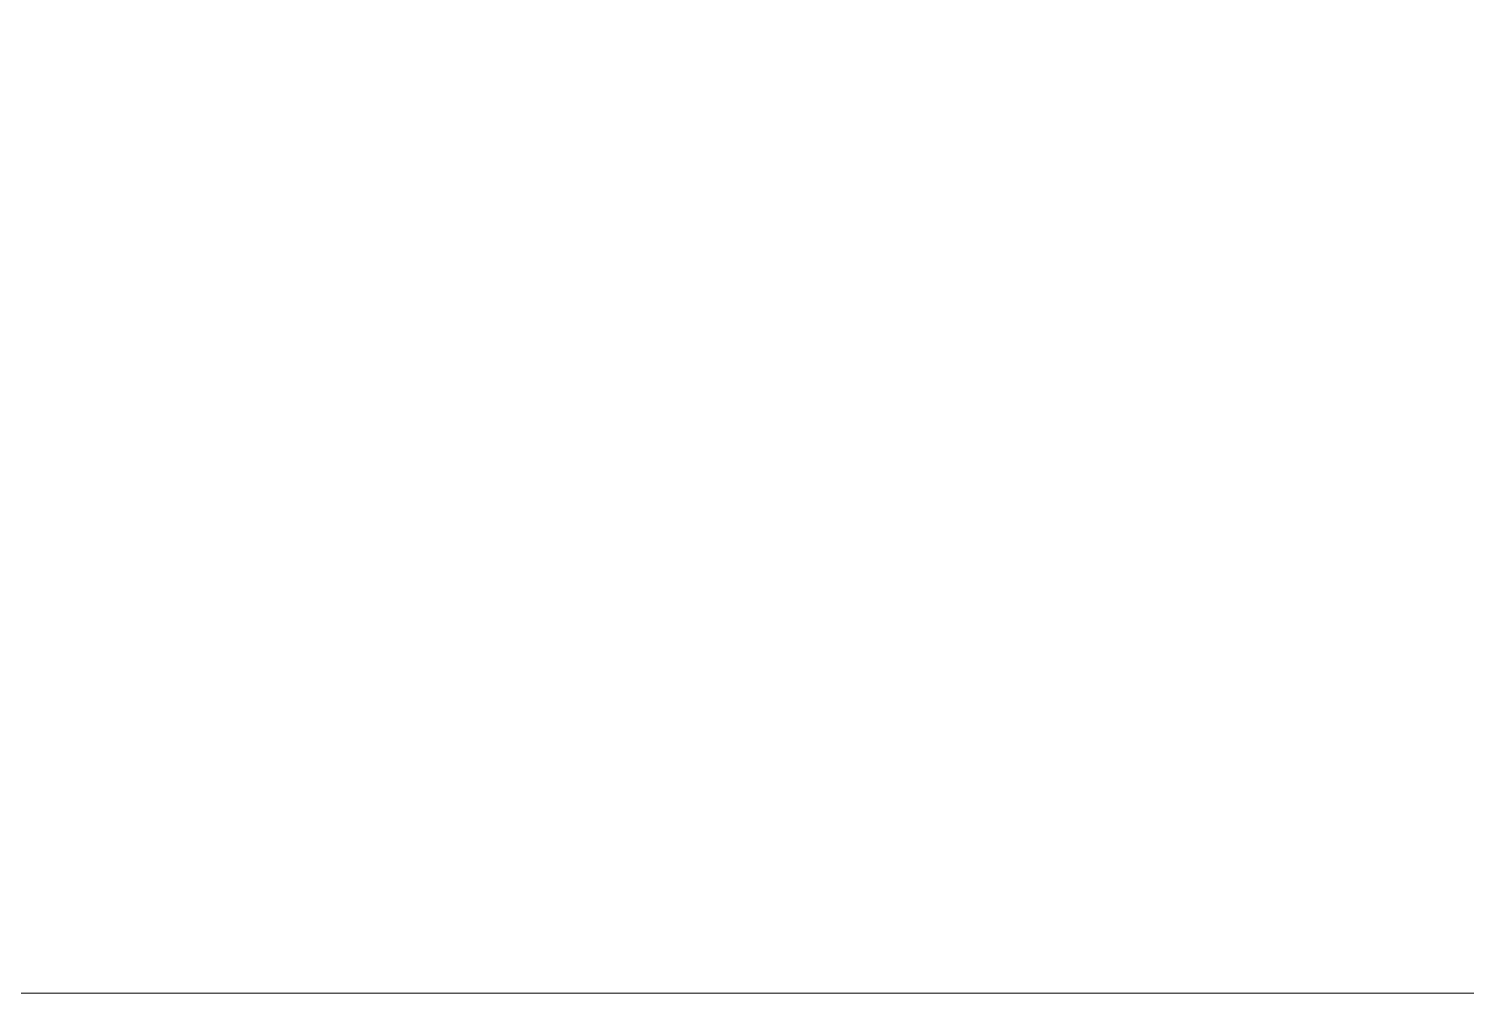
# Model space of a CAD drawing. Header units: millimetres. Extents: x 0 to 145404, y 0 to 194550.
# Drawn here: x 129028 to 129112.5, y 60616.1 to 60672.8 of the extents above; entities that cross this region are included whole.
import ezdxf

# ---------------------------------------------------------------- set-up
doc = ezdxf.new("R2010")
doc.units = ezdxf.units.MM
doc.layers.add('АР - детали окон', color=152, linetype='Continuous', lineweight=0)
doc.layers.add('АР - Окна', color=150, linetype='Continuous', lineweight=9)

# ---------------------------------------------------------------- blocks, each defined once
blk = doc.blocks.new('блок балконный дверной с проходом 750мм')
at = {"layer": 'АР - детали окон', "color": 251}
blk.add_lwpolyline([(-950.000098820652, 79.99791722252277), (-900.000098820652, 79.99791722252277), (-900.000098820652, 149.9979172225228), (-50.00009882065217, 149.9979172225228), (-50.00009882065217, 79.99791722252277), (-9.882065216970659e-05, 79.99791722252277), (-9.882065216970659e-05, -250.0020827774772), (-950.000098820652, -250.0020827774771)], close=True, dxfattribs=at)
blk = doc.blocks.new('Квартира 1К 5200 тип 12-1')
at = {"layer": 'АР - Окна', "xscale": -1, "rotation": 270}
blk.add_blockref('блок балконный дверной с проходом 750мм', (5550.002083199099, -2329.999901186675), dxfattribs=at)
blk = doc.blocks.new('V_Section_3')
blk.add_blockref('Квартира 1К 5200 тип 12-1', (10299.99999954551, -34449.99999999302))

msp = doc.modelspace()

# ---------------------------------------------------------------- block references
msp.add_blockref('V_Section_3', (113275.460059089, 98346.11391509461, 1.056413898744269e-07))

doc.saveas('drawing.dxf')
